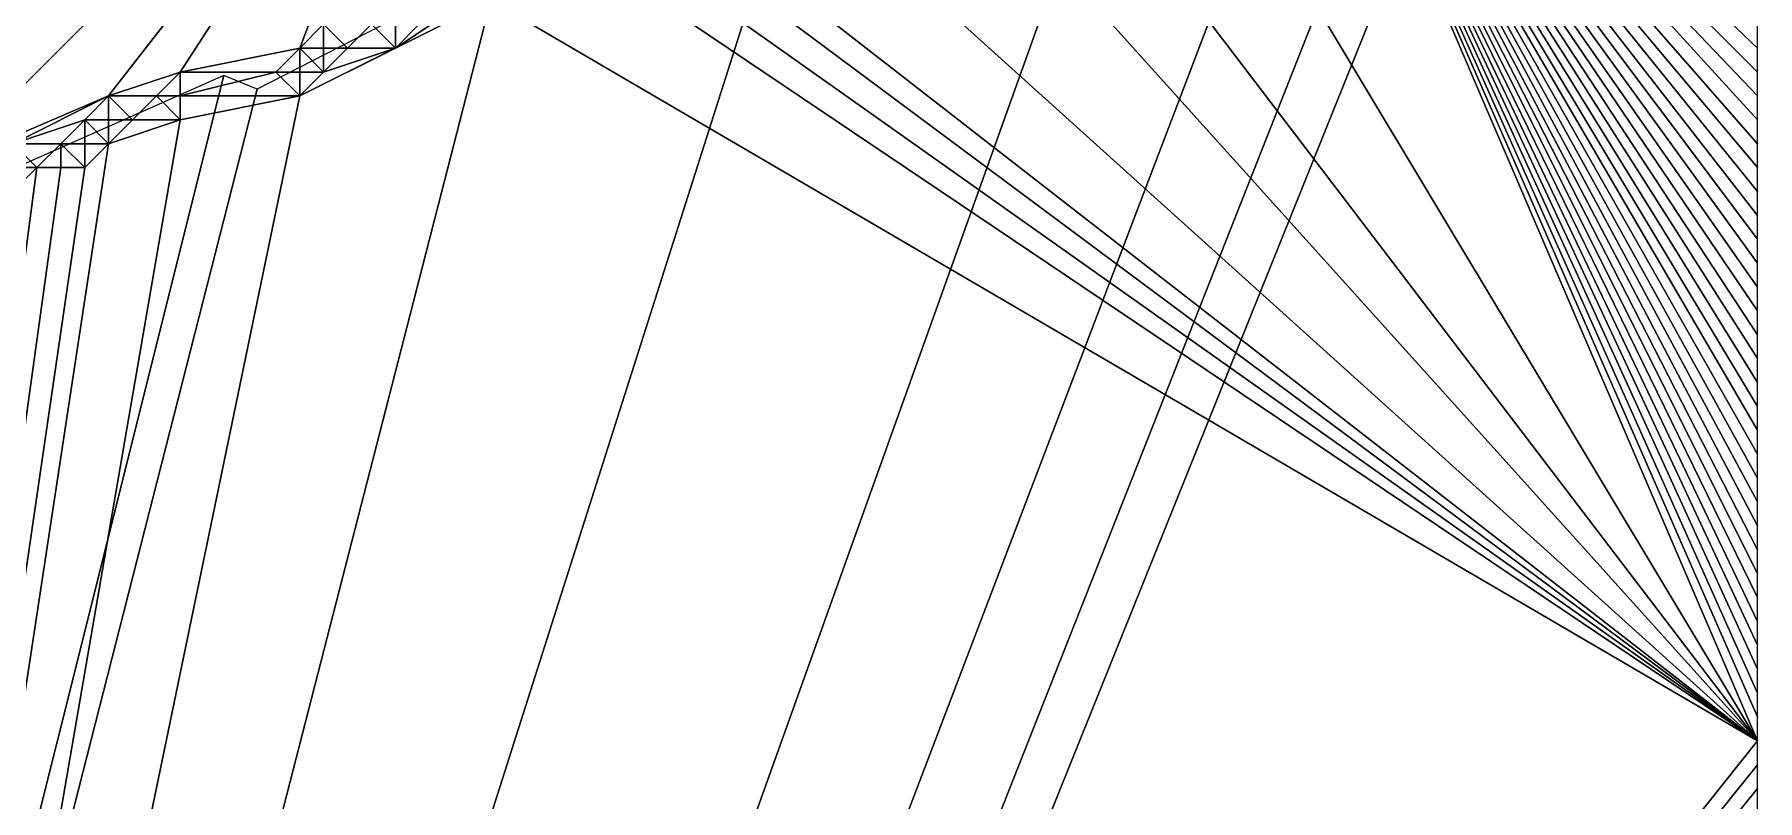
# Model space of a CAD drawing. Header units: metres. Extents: x -1103 to 901, y -902 to 905.
# Drawn here: x 755.8 to 900, y -113 to -48.9 of the extents above; entities that cross this region are included whole.
import ezdxf

# ---------------------------------------------------------------- set-up
doc = ezdxf.new("R2010")
doc.units = ezdxf.units.M
for name, color, linetype in [('OSM_TERRAIN', 3, 'CONTINUOUS'), ('OSM_WATER_OUTLINES', 4, 'CONTINUOUS'), ('OSM_WATER_SURFACE', 5, 'CONTINUOUS')]:
    doc.layers.add(name, color=color, linetype=linetype)

msp = doc.modelspace()

# ---------------------------------------------------------------- linework, layer by layer
at = {"layer": 'OSM_TERRAIN'}
for points in [[(900, -108), (858, -10), (846, -18)], [(900, -108), (900, -106), (858, -10)], [(858, -10), (900, -106), (900, -104)], [(858, -10), (900, -104), (900, -102)], [(900, -102), (900, -100), (858, -10)], [(900, -100), (900, -98), (858, -10)], [(858, -10), (900, -98), (900, -96)], [(900, -96), (900, -94), (858, -10)], [(858, -10), (900, -94), (900, -92)], [(858, -10), (900, -92), (900, -90)], [(900, -90), (900, -88), (858, -10)], [(900, -88), (900, -86), (858, -10)], [(858, -10), (900, -86), (900, -84)], [(858, -10), (900, -84), (900, -82)], [(900, -82), (900, -80), (858, -10)], [(900, -80), (900, -78), (858, -10)], [(858, -10), (900, -78), (900, -76)], [(858, -10), (900, -76), (900, -74)], [(900, -74), (900, -72), (858, -10)], [(900, -72), (900, -70), (858, -10)], [(858, -10), (900, -70), (900, -68)], [(900, -68), (900, -66), (858, -10)], [(858, -10), (900, -66), (900, -64)], [(900, -64), (900, -62), (858, -10)], [(858, -10), (900, -62), (900, -60)], [(900, -60), (900, -58), (858, -10)], [(858, -10), (900, -58), (900, -56)], [(858, -10), (900, -56), (900, -54)], [(900, -54), (900, -52), (858, -10)], [(900, -52), (900, -50), (858, -10)], [(858, -10), (900, -50), (900, -48)], [(748, -60, 5), (790, -18, 5.14), (736, -32, 4.89)], [(748, -60, 5), (762, -54, 5), (790, -18, 5.14)], [(762, -54, 5), (768, -52, 5), (790, -18, 5.14)], [(768, -52, 5), (778, -50, 5.08), (790, -18, 5.14)], [(778, -50, 5.08), (780, -48, 5.16), (790, -18, 5.14)], [(900, -108), (846, -18), (836, -24)], [(900, -108), (836, -24), (828, -28)], [(818, -34), (900, -108), (828, -28)], [(900, -108), (818, -34), (810, -38)], [(804, -40), (900, -108), (806, -38)], [(900, -108), (810, -38), (806, -38)], [(802, -42), (900, -108), (804, -40)], [(794, -46), (900, -108), (802, -42)], [(720, -334), (900, -108), (794, -46)], [(720, -334), (794, -46), (778, -54)], [(778, -54), (794, -46), (786, -50)], [(786, -50), (794, -46), (792, -46)], [(786, -50), (792, -46), (788, -48)], [(778, -50, 5.08), (780, -50, 5.18), (780, -48, 5.16)], [(780, -50, 5.18), (782, -50), (780, -48, 5.16)], [(782, -50), (784, -48, 5.41), (780, -48, 5.16)], [(782, -50), (786, -50), (784, -48, 5.41)], [(786, -50), (786, -48), (784, -48, 5.41)], [(786, -50), (788, -48), (786, -48)], [(768, -52, 5), (776, -52, 5), (778, -50, 5.08)], [(776, -52, 5), (778, -52), (778, -50, 5.08)], [(778, -54), (786, -50), (780, -52)], [(778, -52), (780, -52), (778, -50, 5.08)], [(780, -52), (780, -50, 5.18), (778, -50, 5.08)], [(780, -52), (786, -50), (782, -50)], [(780, -52), (782, -50), (780, -50, 5.18)], [(766, -54, 5), (768, -52, 5), (762, -54, 5)], [(766, -54, 5), (768, -54), (768, -52, 5)], [(768, -54), (776, -52, 5), (768, -52, 5)], [(768, -54), (778, -54), (776, -52, 5)], [(778, -54), (778, -52), (776, -52, 5)], [(778, -54), (780, -52), (778, -52)], [(720, -334), (778, -54), (768, -56)], [(748, -60, 5), (754, -58, 5), (762, -54, 5)], [(760, -56, 5), (762, -54, 5), (754, -58, 5)], [(760, -56, 5), (762, -56, 5), (762, -54, 5)], [(762, -56, 5), (764, -56), (762, -54, 5)], [(764, -56), (766, -54, 5), (762, -54, 5)], [(764, -56), (768, -56), (766, -54, 5)], [(768, -56), (768, -54), (766, -54, 5)], [(778, -54), (768, -54), (768, -56)], [(720, -334), (768, -56), (762, -58)], [(758, -58, 5), (760, -56, 5), (754, -58, 5)], [(758, -58, 5), (760, -58), (760, -56, 5)], [(760, -58), (762, -58), (760, -56, 5)], [(762, -58), (762, -56, 5), (760, -56, 5)], [(762, -58), (768, -56), (764, -56)], [(762, -58), (764, -56), (762, -56, 5)], [(720, -334), (762, -58), (760, -60)], [(754, -60, 5), (756, -60), (754, -58, 5)], [(756, -60), (758, -58, 5), (754, -58, 5)], [(756, -60), (758, -60), (758, -58, 5)], [(758, -60), (760, -60), (758, -58, 5)], [(760, -60), (760, -58), (758, -58, 5)], [(760, -60), (762, -58), (760, -58)], [(720, -334), (756, -60), (754, -62)], [(720, -334), (758, -60), (756, -60)], [(720, -334), (760, -60), (758, -60)], [(754, -62), (756, -60), (754, -60, 5)], [(720, -334), (900, -110), (900, -108)], [(720, -334), (900, -112), (900, -110)], [(720, -334), (900, -114), (900, -112)]]:
    msp.add_3dface(points, dxfattribs=at)
at = {"layer": 'OSM_WATER_OUTLINES'}
msp.add_polyline3d([(900, -638.45, 1), (900, 33.02, 1), (888.36, 17.13, 1), (873.42, 2.98, 1), (853.01, -11.08, 1), (820.91, -29.6, 1), (774.43, -53.44, 1), (771.66, -52.29, 1), (682.09, -92, 1), (651.7, -101.29, 1), (627.24, -108.8, 1), (609.24, -110.49, 1), (575.43, -108.58, 1), (546.45, -99.89, 1), (530.37, -89.66, 1), (527.58, -85.43, 1), (524.82, -82.86, 1), (518.29, -78.39, 1), (508.66, -65.65, 1), (506.58, -61.52, 1), (502.58, -57.7, 1), (499.76, -54.9, 1), (497.17, -51.58, 1), (495.32, -47.39, 1)], dxfattribs=at)
at = {"layer": 'OSM_WATER_SURFACE'}
for points in [[(617.31, -669.57, 1), (900, -638.45, 1), (900, 33.02, 1)], [(617.31, -669.57, 1), (900, 33.02, 1), (888.36, 17.13, 1)], [(617.31, -669.57, 1), (888.36, 17.13, 1), (873.42, 2.98, 1)], [(617.31, -669.57, 1), (873.42, 2.98, 1), (853.01, -11.08, 1)], [(617.31, -669.57, 1), (853.01, -11.08, 1), (820.91, -29.6, 1)], [(617.31, -669.57, 1), (820.91, -29.6, 1), (774.43, -53.44, 1)], [(617.31, -669.57, 1), (774.43, -53.44, 1), (771.66, -52.29, 1)], [(617.31, -669.57, 1), (771.66, -52.29, 1), (682.09, -92, 1)]]:
    msp.add_3dface(points, dxfattribs=at)

doc.saveas('drawing.dxf')
